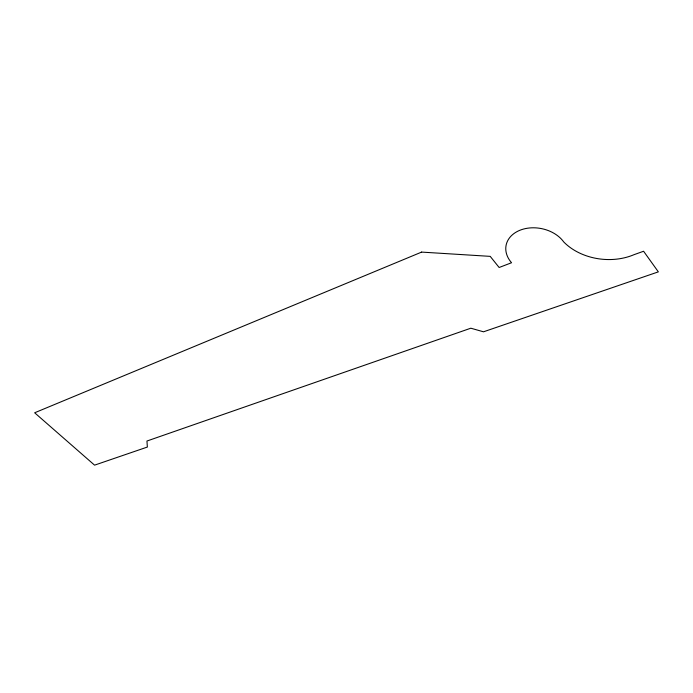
<?xml version="1.0" encoding="UTF-8"?>
<svg xmlns="http://www.w3.org/2000/svg" width="693" height="693" viewBox="0 0 693 693"><rect width="100%" height="100%" fill="white"/><g stroke="black" fill="none" stroke-linecap="round" stroke-linejoin="round"><path stroke-width="1.04" d="M421.604 252.096L34.65 412.777L94.569 465.15L147.358 447.054L146.951 441.025L470.824 328.205L483.506 331.808L658.35 271.864L643.589 251.247L633.93 254.712A53.578 40.515 5.9 0 1 563.747 241.961A31.315 23.19 11 0 0 520.036 230.215A31.315 23.19 11 0 0 511.547 262.742L499.133 267.498L490.22 256.367L421.604 252.096"/></g></svg>
